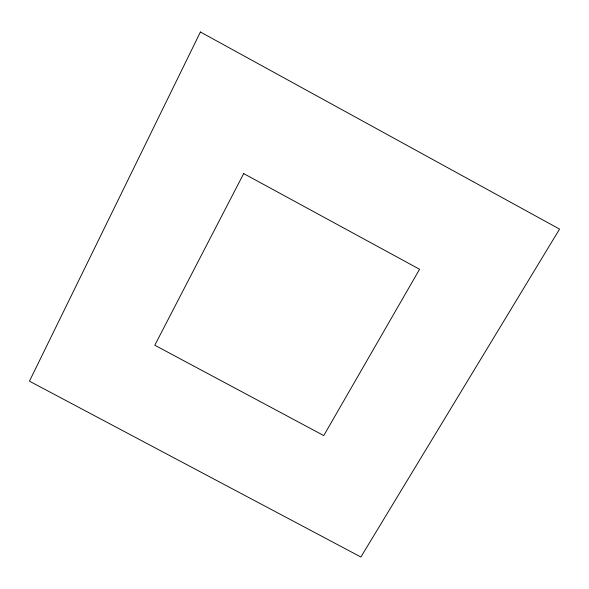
<?xml version="1.0" encoding="UTF-8"?>
<svg xmlns="http://www.w3.org/2000/svg" width="589" height="589" viewBox="0 0 589 589"><rect width="100%" height="100%" fill="white"/><g stroke="black" fill="none" stroke-linecap="round" stroke-linejoin="round"><path stroke-width="0.88" d="M200.407 31.997L29.45 381.179L360.88 557.003L559.55 229.099L200.407 31.997M243.691 173.593L154.797 345.22L323.766 435.58L419.574 269.261L243.691 173.593"/></g></svg>
